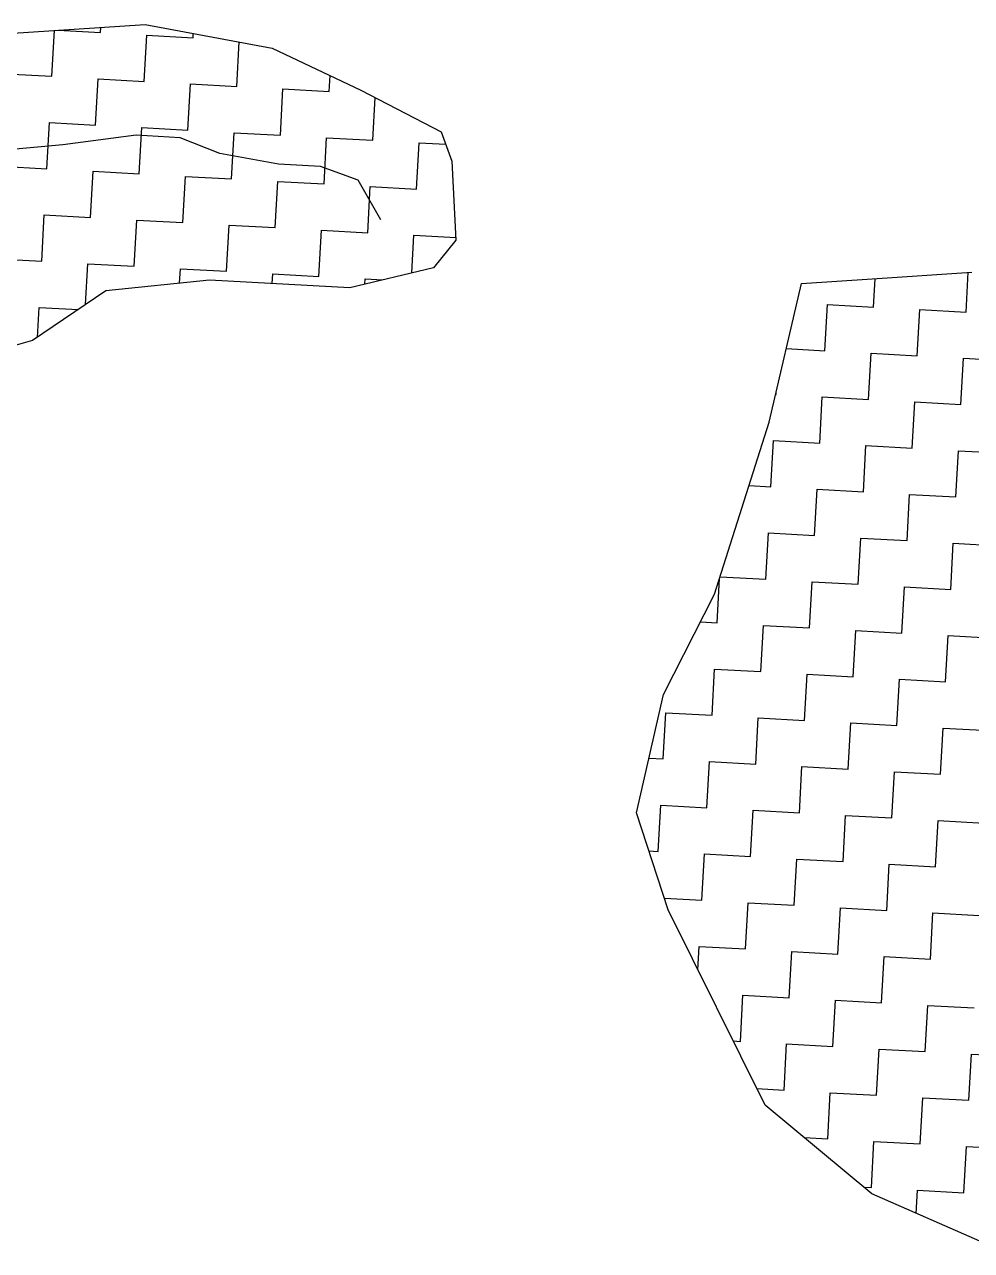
# Model space of a CAD drawing. Header units: metres. Extents: x 277693 to 281059, y 2038920 to 2043234.
# Drawn here: x 279283.7 to 279541.7, y 2041241.8 to 2041576 of the extents above; entities that cross this region are included whole.
import ezdxf

# ---------------------------------------------------------------- set-up
doc = ezdxf.new("R2010")
doc.units = ezdxf.units.M
doc.header["$MEASUREMENT"] = 0
doc.layers.add('LINE_WATER', color=4, linetype='Continuous')
doc.layers.add('POLY_HATCH', color=12, linetype='Continuous')

msp = doc.modelspace()

# ---------------------------------------------------------------- linework, layer by layer
at = {"layer": 'LINE_WATER'}
for p, q in [((279314.13, 2041545.76), (279294.12, 2041543.21)), ((279326.12, 2041545.1), (279314.13, 2041545.76)), ((279336.86, 2041540.85), (279326.12, 2041545.1)), ((279294.12, 2041543.21), (279273.1, 2041541.23)), ((279352.9, 2041537.88), (279336.86, 2041540.85)), ((279364.37, 2041537.24), (279352.9, 2041537.88)), ((279374.62, 2041533.54), (279364.37, 2041537.24)), ((279380.82, 2041522.75), (279374.62, 2041533.54))]:
    msp.add_line(p, q, dxfattribs=at)
at = {"layer": 'POLY_HATCH'}
for p, q in [((279279.23, 2041573.51), (279316.55, 2041575.96)), ((279316.55, 2041575.96), (279351.13, 2041569.55)), ((279351.13, 2041569.55), (279375.29, 2041558.08)), ((279375.29, 2041558.08), (279397.21, 2041546.73)), ((279397.21, 2041546.73), (279400.14, 2041538.69)), ((279400.14, 2041538.69), (279401.21, 2041517.23)), ((279401.21, 2041517.23), (279395.16, 2041509.68)), ((279395.16, 2041509.68), (279372.32, 2041504.18)), ((279514.67, 2041506.62), (279541.82, 2041508.5)), ((279334.12, 2041506.29), (279305.79, 2041503.35)), ((279372.32, 2041504.18), (279334.12, 2041506.29)), ((279486.6, 2041467.62), (279495.45, 2041505.42)), ((279495.45, 2041505.42), (279514.67, 2041506.62)), ((279305.79, 2041503.35), (279285.88, 2041489.8)), ((279285.88, 2041489.8), (279242.38, 2041477.56)), ((279471.74, 2041420.72), (279486.6, 2041467.62)), ((279457.83, 2041393.33), (279471.74, 2041420.72)), ((279450.42, 2041361.08), (279457.83, 2041393.33)), ((279459.11, 2041334.7), (279450.42, 2041361.08)), ((279485.47, 2041281.43), (279459.11, 2041334.7)), ((279514.57, 2041257.3), (279485.47, 2041281.43)), ((279549.78, 2041241.85), (279514.57, 2041257.3))]:
    msp.add_line(p, q, dxfattribs=at)
at = {"layer": 'POLY_HATCH', "linetype": 'Continuous'}
for p, q in [((279304.42, 2041573.76), (279304.5, 2041575.17)), ((279291.13, 2041561.86), (279291.82, 2041574.34)), ((279292.8, 2041574.4), (279304.42, 2041573.76)), ((279316.32, 2041560.47), (279317.02, 2041573.06)), ((279317.02, 2041573.06), (279329.61, 2041572.37)), ((279329.61, 2041572.37), (279329.67, 2041573.52)), ((279341.51, 2041559.08), (279342.18, 2041571.21)), ((279278.53, 2041562.55), (279291.13, 2041561.86)), ((279366.7, 2041557.69), (279366.94, 2041562.04)), ((279303.03, 2041548.57), (279303.73, 2041561.16)), ((279303.73, 2041561.16), (279316.32, 2041560.47)), ((279328.22, 2041547.18), (279328.92, 2041559.77)), ((279328.92, 2041559.77), (279341.51, 2041559.08)), ((279353.41, 2041545.79), (279354.11, 2041558.39)), ((279354.11, 2041558.39), (279366.7, 2041557.69)), ((279378.6, 2041544.4), (279379.24, 2041556.03)), ((279289.74, 2041536.67), (279290.44, 2041549.26)), ((279290.44, 2041549.26), (279303.03, 2041548.57)), ((279314.93, 2041535.28), (279315.63, 2041547.87)), ((279315.63, 2041547.87), (279328.22, 2041547.18)), ((279340.12, 2041533.89), (279340.82, 2041546.48)), ((279340.82, 2041546.48), (279353.41, 2041545.79)), ((279365.31, 2041532.5), (279366.01, 2041545.1)), ((279366.01, 2041545.1), (279378.6, 2041544.4)), ((279390.5, 2041531.11), (279391.2, 2041543.71)), ((279391.2, 2041543.71), (279398.46, 2041543.31)), ((279277.15, 2041537.36), (279289.74, 2041536.67)), ((279301.64, 2041523.38), (279302.34, 2041535.97)), ((279302.34, 2041535.97), (279314.93, 2041535.28)), ((279326.83, 2041521.99), (279327.53, 2041534.58)), ((279327.53, 2041534.58), (279340.12, 2041533.89)), ((279352.02, 2041520.6), (279352.72, 2041533.19)), ((279352.72, 2041533.19), (279365.31, 2041532.5)), ((279377.21, 2041519.21), (279377.91, 2041531.81)), ((279377.91, 2041531.81), (279390.5, 2041531.11)), ((279288.35, 2041511.48), (279289.05, 2041524.07)), ((279289.05, 2041524.07), (279301.64, 2041523.38)), ((279313.54, 2041510.09), (279314.24, 2041522.68)), ((279314.24, 2041522.68), (279326.83, 2041521.99)), ((279338.73, 2041508.7), (279339.43, 2041521.29)), ((279339.43, 2041521.29), (279352.02, 2041520.6)), ((279363.92, 2041507.31), (279364.62, 2041519.9)), ((279364.62, 2041519.9), (279377.21, 2041519.21)), ((279389.24, 2041508.25), (279389.81, 2041518.52)), ((279389.81, 2041518.52), (279401.18, 2041517.89)), ((279275.76, 2041512.17), (279288.35, 2041511.48)), ((279300.33, 2041499.63), (279300.95, 2041510.78)), ((279300.95, 2041510.78), (279313.54, 2041510.09)), ((279325.92, 2041505.44), (279326.14, 2041509.39)), ((279326.14, 2041509.39), (279338.73, 2041508.7)), ((279351.18, 2041505.35), (279351.33, 2041508)), ((279351.33, 2041508), (279363.92, 2041507.31)), ((279540.26, 2041497.58), (279540.86, 2041508.43)), ((279376.44, 2041505.17), (279376.52, 2041506.61)), ((279376.52, 2041506.61), (279381.33, 2041506.35)), ((279515.07, 2041498.97), (279515.49, 2041506.67)), ((279287.21, 2041490.7), (279287.66, 2041498.88)), ((279287.66, 2041498.88), (279298.36, 2041498.29)), ((279501.78, 2041487.07), (279502.47, 2041499.67)), ((279502.47, 2041499.67), (279515.07, 2041498.97)), ((279526.97, 2041485.68), (279527.66, 2041498.28)), ((279527.66, 2041498.28), (279540.26, 2041497.58)), ((279491.29, 2041487.65), (279501.78, 2041487.07)), ((279513.68, 2041473.78), (279514.37, 2041486.38)), ((279514.37, 2041486.38), (279526.97, 2041485.68)), ((279538.87, 2041472.39), (279539.56, 2041484.99)), ((279539.56, 2041484.99), (279552.16, 2041484.29)), ((279488.37, 2041475.18), (279488.49, 2041475.17)), ((279488.49, 2041475.17), (279488.53, 2041475.84)), ((279500.39, 2041461.88), (279501.08, 2041474.48)), ((279501.08, 2041474.48), (279513.68, 2041473.78)), ((279525.58, 2041460.49), (279526.27, 2041473.09)), ((279526.27, 2041473.09), (279538.87, 2041472.39)), ((279487.1, 2041449.98), (279487.79, 2041462.58)), ((279487.79, 2041462.58), (279500.39, 2041461.88)), ((279512.29, 2041448.59), (279512.98, 2041461.19)), ((279512.98, 2041461.19), (279525.58, 2041460.49)), ((279537.48, 2041447.2), (279538.18, 2041459.8)), ((279538.18, 2041459.8), (279550.77, 2041459.1)), ((279481.12, 2041450.31), (279487.1, 2041449.98)), ((279499, 2041436.69), (279499.69, 2041449.29)), ((279499.69, 2041449.29), (279512.29, 2041448.59)), ((279524.19, 2041435.3), (279524.89, 2041447.9)), ((279524.89, 2041447.9), (279537.48, 2041447.2)), ((279485.71, 2041424.79), (279486.4, 2041437.39)), ((279486.4, 2041437.39), (279499, 2041436.69)), ((279510.9, 2041423.4), (279511.6, 2041436)), ((279511.6, 2041436), (279524.19, 2041435.3)), ((279536.09, 2041422.01), (279536.79, 2041434.61)), ((279536.79, 2041434.61), (279549.38, 2041433.91)), ((279472.42, 2041412.89), (279473.09, 2041424.96)), ((279473.25, 2041425.48), (279485.71, 2041424.79)), ((279497.61, 2041411.5), (279498.31, 2041424.1)), ((279498.31, 2041424.1), (279510.9, 2041423.4)), ((279522.8, 2041410.11), (279523.5, 2041422.71)), ((279523.5, 2041422.71), (279536.09, 2041422.01)), ((279467.89, 2041413.14), (279472.42, 2041412.89)), ((279484.32, 2041399.6), (279485.02, 2041412.19)), ((279485.02, 2041412.19), (279497.61, 2041411.5)), ((279509.51, 2041398.21), (279510.21, 2041410.81)), ((279510.21, 2041410.81), (279522.8, 2041410.11)), ((279534.7, 2041396.82), (279535.4, 2041409.42)), ((279535.4, 2041409.42), (279547.99, 2041408.72)), ((279471.03, 2041387.7), (279471.73, 2041400.29)), ((279471.73, 2041400.29), (279484.32, 2041399.6)), ((279496.22, 2041386.31), (279496.92, 2041398.9)), ((279496.92, 2041398.9), (279509.51, 2041398.21)), ((279521.41, 2041384.92), (279522.11, 2041397.52)), ((279522.11, 2041397.52), (279534.7, 2041396.82)), ((279457.74, 2041375.8), (279458.43, 2041388.39)), ((279458.43, 2041388.39), (279471.03, 2041387.7)), ((279482.93, 2041374.41), (279483.63, 2041387)), ((279483.63, 2041387), (279496.22, 2041386.31)), ((279508.12, 2041373.02), (279508.82, 2041385.61)), ((279508.82, 2041385.61), (279521.41, 2041384.92)), ((279533.31, 2041371.63), (279534.01, 2041384.23)), ((279534.01, 2041384.23), (279546.6, 2041383.53)), ((279453.85, 2041376.01), (279457.74, 2041375.8)), ((279469.64, 2041362.51), (279470.34, 2041375.1)), ((279470.34, 2041375.1), (279482.93, 2041374.41)), ((279494.83, 2041361.12), (279495.53, 2041373.71)), ((279495.53, 2041373.71), (279508.12, 2041373.02)), ((279520.02, 2041359.73), (279520.72, 2041372.32)), ((279520.72, 2041372.32), (279533.31, 2041371.63)), ((279456.35, 2041350.61), (279457.05, 2041363.2)), ((279457.05, 2041363.2), (279469.64, 2041362.51)), ((279481.54, 2041349.22), (279482.24, 2041361.81)), ((279482.24, 2041361.81), (279494.83, 2041361.12)), ((279506.73, 2041347.83), (279507.43, 2041360.42)), ((279507.43, 2041360.42), (279520.02, 2041359.73)), ((279531.92, 2041346.44), (279532.62, 2041359.03)), ((279532.62, 2041359.03), (279545.21, 2041358.34)), ((279453.82, 2041350.75), (279456.35, 2041350.61)), ((279468.25, 2041337.32), (279468.95, 2041349.91)), ((279468.95, 2041349.91), (279481.54, 2041349.22)), ((279493.44, 2041335.93), (279494.14, 2041348.52)), ((279494.14, 2041348.52), (279506.73, 2041347.83)), ((279518.63, 2041334.54), (279519.33, 2041347.13)), ((279519.33, 2041347.13), (279531.92, 2041346.44)), ((279458.06, 2041337.88), (279468.25, 2041337.32)), ((279480.15, 2041324.03), (279480.85, 2041336.62)), ((279480.85, 2041336.62), (279493.44, 2041335.93)), ((279505.34, 2041322.64), (279506.04, 2041335.23)), ((279506.04, 2041335.23), (279518.63, 2041334.54)), ((279530.53, 2041321.25), (279531.23, 2041333.84)), ((279531.23, 2041333.84), (279543.82, 2041333.15)), ((279467.2, 2041318.34), (279467.56, 2041324.72)), ((279467.56, 2041324.72), (279480.15, 2041324.03)), ((279492.05, 2041310.74), (279492.75, 2041323.33)), ((279492.75, 2041323.33), (279505.34, 2041322.64)), ((279517.24, 2041309.35), (279517.94, 2041321.94)), ((279517.94, 2041321.94), (279530.53, 2041321.25)), ((279478.76, 2041298.84), (279479.46, 2041311.43)), ((279479.46, 2041311.43), (279492.05, 2041310.74)), ((279503.95, 2041297.45), (279504.65, 2041310.04)), ((279504.65, 2041310.04), (279517.24, 2041309.35)), ((279529.14, 2041296.06), (279529.84, 2041308.65)), ((279529.84, 2041308.65), (279542.43, 2041307.96)), ((279476.8, 2041298.94), (279478.76, 2041298.84)), ((279490.66, 2041285.55), (279491.36, 2041298.14)), ((279491.36, 2041298.14), (279503.95, 2041297.45)), ((279515.85, 2041284.16), (279516.55, 2041296.75)), ((279516.55, 2041296.75), (279529.14, 2041296.06)), ((279541.05, 2041282.77), (279541.74, 2041295.36)), ((279541.74, 2041295.36), (279554.34, 2041294.67)), ((279483.23, 2041285.96), (279490.66, 2041285.55)), ((279502.56, 2041272.26), (279503.26, 2041284.85)), ((279503.26, 2041284.85), (279515.85, 2041284.16)), ((279527.76, 2041270.87), (279528.45, 2041283.46)), ((279528.45, 2041283.46), (279541.05, 2041282.77)), ((279496.11, 2041272.61), (279502.56, 2041272.26)), ((279514.47, 2041258.97), (279515.16, 2041271.56)), ((279515.16, 2041271.56), (279527.76, 2041270.87)), ((279539.66, 2041257.58), (279540.35, 2041270.17)), ((279540.35, 2041270.17), (279552.95, 2041269.48)), ((279512.43, 2041259.08), (279514.47, 2041258.97)), ((279526.71, 2041251.97), (279527.06, 2041258.27)), ((279527.06, 2041258.27), (279539.66, 2041257.58))]:
    msp.add_line(p, q, dxfattribs=at)

doc.saveas('drawing.dxf')
